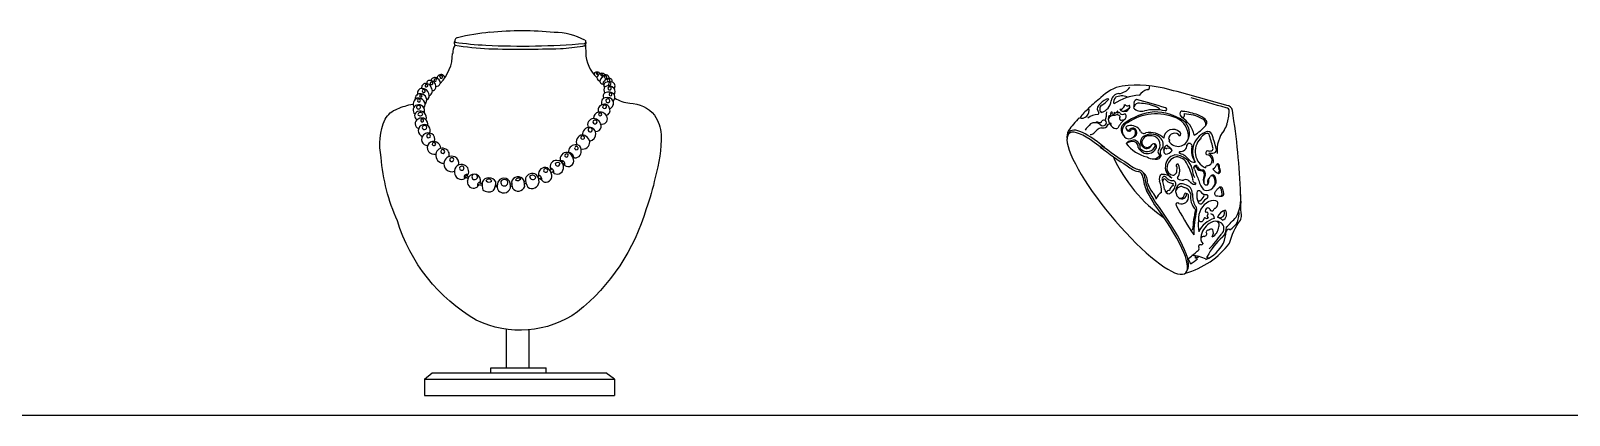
# Model space of a CAD drawing. Header units: inches. Extents: x 8.4 to 50.9, y 14.4 to 39.2.
# Drawn here: x 14.775 to 16.184, y 29.566 to 29.918 of the extents above; entities that cross this region are included whole.
import ezdxf

# ---------------------------------------------------------------- set-up
doc = ezdxf.new("R2010")
doc.units = ezdxf.units.IN
doc.header["$MEASUREMENT"] = 0
doc.layers.add('02', color=2, linetype='Continuous')
doc.layers.add('1', color=1, linetype='Continuous')

msp = doc.modelspace()

# ---------------------------------------------------------------- linework, layer by layer
at = {"layer": '02'}
for p, q in [((15.2106, 29.6443), (15.2106, 29.6091)), ((15.2315, 29.6091), (15.2315, 29.6438)), ((15.1965, 29.6044), (15.1965, 29.6091)), ((15.1965, 29.6091), (15.2471, 29.6091)), ((15.2471, 29.6044), (15.2471, 29.6091)), ((15.1356, 29.5986), (15.1428, 29.6044)), ((15.1356, 29.5986), (15.1356, 29.5835)), ((15.1356, 29.5986), (15.3096, 29.5986)), ((15.1428, 29.6044), (15.3018, 29.6044)), ((15.3096, 29.5986), (15.3018, 29.6044)), ((15.3096, 29.5986), (15.3096, 29.5835)), ((15.1356, 29.5835), (15.3096, 29.5835))]:
    msp.add_line(p, q, dxfattribs=at)
for points in [[(15.8325, 29.6958, 0.165493), (15.8728, 29.7233, -0.092424), (15.8827, 29.7442, 0.130966), (15.8837, 29.7491, -0.066069), (15.8833, 29.7584, 0.031737), (15.883, 29.768, 0.030999), (15.8754, 29.8449, 0.33222), (15.8704, 29.8495, 0.002494), (15.8183, 29.8639, 0.093934), (15.7744, 29.8673, 0.152293), (15.7551, 29.8567, 0.023326), (15.7437, 29.847)], [(15.3099, 29.8562, 0.109208), (15.3236, 29.8515, -0.221467), (15.3464, 29.8405, -0.134585), (15.3525, 29.8229, -0.072987), (15.3469, 29.7835, -0.040026), (15.3386, 29.7546, -0.153338), (15.2759, 29.6602, -0.274092), (15.1831, 29.6528, -0.189333), (15.1109, 29.7437, -0.084471), (15.096, 29.8019, -0.146306), (15.0996, 29.8368, -0.179559), (15.1109, 29.8463, -0.071512), (15.1252, 29.8506)], [(15.7351, 29.8382, 0.023823), (15.7253, 29.8264, 0.132086), (15.724, 29.8185)]]:
    msp.add_lwpolyline(points, format="xyb", dxfattribs=at)
for points in [[(15.8606, 29.7664), (15.8601, 29.767), (15.8597, 29.7675), (15.8594, 29.7681), (15.8593, 29.7686), (15.8593, 29.7691), (15.8595, 29.7695), (15.8597, 29.77), (15.8599, 29.7705), (15.8603, 29.771), (15.8607, 29.7715), (15.8611, 29.772), (15.8615, 29.7725), (15.8619, 29.773), (15.8623, 29.7734), (15.8627, 29.7738), (15.8631, 29.7741), (15.8634, 29.7744), (15.8637, 29.7746), (15.864, 29.7748), (15.8642, 29.7749), (15.8644, 29.775), (15.8646, 29.775), (15.8648, 29.775), (15.865, 29.775), (15.8652, 29.7749), (15.8653, 29.7748), (15.8655, 29.7746), (15.8657, 29.7744), (15.8658, 29.7742), (15.866, 29.7739), (15.8662, 29.7736), (15.8663, 29.7732), (15.8665, 29.7727), (15.8667, 29.7722), (15.8668, 29.7716), (15.8669, 29.771), (15.867, 29.7705), (15.8671, 29.7699), (15.8672, 29.7694), (15.8673, 29.7689), (15.8673, 29.7684), (15.8673, 29.7681), (15.8673, 29.7677), (15.8672, 29.7674), (15.8671, 29.7672), (15.867, 29.7669), (15.8668, 29.7667), (15.8666, 29.7665), (15.8664, 29.7663), (15.8661, 29.7662), (15.8656, 29.766), (15.8651, 29.766), (15.8643, 29.766), (15.8634, 29.766), (15.8621, 29.7662), (15.8606, 29.7664)], [(15.8638, 29.7746), (15.864, 29.7745), (15.8641, 29.7743), (15.8643, 29.7741), (15.8645, 29.7738), (15.8646, 29.7734), (15.8648, 29.773), (15.865, 29.7726), (15.8651, 29.772), (15.8652, 29.7715), (15.8654, 29.7709), (15.8655, 29.7703), (15.8656, 29.7698), (15.8657, 29.7692), (15.8657, 29.7687), (15.8658, 29.7683), (15.8658, 29.7679), (15.8657, 29.7676), (15.8657, 29.7673), (15.8656, 29.767), (15.8654, 29.7668), (15.8653, 29.7666), (15.8651, 29.7664), (15.8648, 29.7662), (15.8645, 29.766), (15.8645, 29.766)]]:
    msp.add_lwpolyline(points, dxfattribs=at)
for centre, radius, start, end in [((15.1721, 29.8983), 0.0106, 143.7864, 186.1449), ((15.1667, 29.9066), 0.00376, 151.1635, 211.5853), ((15.1665, 29.9084), 0.00313, 99.1378, 199.2936), ((15.2136, 30.2434), 0.3425, 261.5892, 266.84), ((15.2138, 30.294), 0.3899, 262.5964, 266.7924), ((15.2161, 29.7046), 0.2129, 95.5038, 103.611), ((15.2251, 30.5829), 0.679, 267.208, 274.8368), ((15.2251, 29.6239), 0.294, 84.2539, 95.7461), ((15.2531, 29.8517), 0.0648, 62.9032, 88.7316), ((15.2807, 29.9069), 0.00302, 271.3006, 19.5563), ((15.2819, 29.9079), 0.00166, 286.3365, 61.6379), ((15.4902, 29.91), 0.2071, 181.3421, 183.3484), ((15.1219, 29.8973), 0.0395, 315.6796, 359.8442), ((15.2242, 31.3908), 1.4897, 268.8669, 271.3848), ((15.2429, 30.1495), 0.2485, 273.9934, 278.767), ((15.3147, 29.8981), 0.0313, 180.2, 227.4936), ((15.1509, 29.8741), 0.00372, 66.6526, 174.4546), ((15.151, 29.8755), 0.0014, 27.3218, 188.8646), ((15.1513, 29.8747), 0.00298, 353.9666, 68.5927), ((15.2927, 29.8783), 0.00176, 138.3996, 206.5556), ((15.2939, 29.8754), 0.0047, 67.9595, 121.3684), ((15.2937, 29.8787), 0.00071, 24.3438, 178.8264), ((15.2937, 29.8788), 0.000694, 187.7615, 15.4087), ((15.2984, 29.8741), 0.00491, 106.9234, 169.2105), ((15.2939, 29.8778), 0.0026, 16.2616, 49.3889), ((15.3037, 29.8703), 0.00751, 109.0232, 169.6057), ((15.2978, 29.8773), 0.000941, 31.5219, 175.4532), ((15.2978, 29.8776), 0.000895, 195.2584, 11.7167), ((15.2982, 29.8754), 0.00361, 33.847, 110.3489), ((15.3015, 29.8754), 0.00122, 34.1247, 193.7736), ((15.3018, 29.8744), 0.00306, 0.5843, 100.4179), ((15.1333, 29.8611), 0.00388, 89.1035, 197.9238), ((15.1368, 29.866), 0.00368, 91.3731, 196.9218), ((15.1341, 29.8593), 0.00568, 10.148, 97.1175), ((15.1351, 29.8628), 0.00136, 20.9879, 182.8858), ((15.1351, 29.8627), 0.00138, 178.6454, 25.2282), ((15.1376, 29.8674), 0.00129, 21.8814, 172.072), ((15.1375, 29.8677), 0.00124, 184.9166, 9.0369), ((15.1364, 29.8638), 0.00592, 20.7551, 86.7186), ((15.1404, 29.8697), 0.00272, 68.3343, 183.1811), ((15.138, 29.8629), 0.00496, 295.1344, 37.163), ((15.1422, 29.8697), 0.00131, 6.1326, 167.1386), ((15.1422, 29.8699), 0.00129, 176.4836, 356.7875), ((15.1449, 29.8715), 0.00352, 66.3995, 168.7656), ((15.1407, 29.8668), 0.00547, 346.6403, 81.6428), ((15.1428, 29.8661), 0.00322, 272.5461, 350.1231), ((15.1456, 29.8727), 0.00104, 160.9267, 2.0222), ((15.1456, 29.8728), 0.00103, 358.2197, 164.7293), ((15.146, 29.8713), 0.00452, 271.1105, 338.2046), ((15.1448, 29.8695), 0.00547, 1.3577, 73.662), ((15.1509, 29.8758), 0.00138, 202.573, 13.6133), ((15.2974, 29.8754), 0.00386, 186.4002, 252.9491), ((15.2987, 29.8716), 0.00241, 178.0693, 281.561), ((15.3014, 29.8696), 0.00226, 150.3288, 225.5919), ((15.3065, 29.8664), 0.00829, 110.6801, 148.2295), ((15.3026, 29.868), 0.00273, 116.6377, 222.1003), ((15.3041, 29.8638), 0.00425, 138.2961, 222.8278), ((15.3015, 29.8756), 0.0012, 202.835, 25.0633), ((15.3042, 29.861), 0.00652, 36.6835, 120.1077), ((15.3053, 29.8602), 0.0109, 78.1151, 110.8836), ((15.3042, 29.8724), 0.00122, 27.0437, 173.5533), ((15.3042, 29.8726), 0.00119, 179.1859, 21.4111), ((15.3048, 29.8717), 0.00276, 344.411, 117.2768), ((15.3052, 29.8648), 0.00174, 23.339, 159.7553), ((15.3052, 29.8653), 0.00162, 177.8908, 5.2035), ((15.3054, 29.8688), 0.0014, 29.2771, 160.1144), ((15.3053, 29.8694), 0.00128, 182.3768, 7.0147), ((15.3062, 29.8672), 0.00398, 325.6164, 70.2607), ((15.3039, 29.8618), 0.00633, 336.3042, 29.5393), ((15.7698, 29.8747), 0.0145, 277.0567, 323.6941), ((15.8032, 29.8489), 0.0163, 111.116, 143.1259), ((15.7977, 29.8661), 0.002, 258.7337, 18.8414), ((15.131, 29.8506), 0.00573, 108.7849, 209.887), ((15.1301, 29.8452), 0.0048, 105.7511, 229.2291), ((15.1316, 29.856), 0.00427, 75.9158, 193.4356), ((15.1303, 29.8476), 0.00193, 17.0139, 178.1659), ((15.1303, 29.8481), 0.00192, 193.862, 1.3178), ((15.1304, 29.8447), 0.0054, 340.0537, 107.6369), ((15.1305, 29.8505), 0.00571, 324.9492, 104.0251), ((15.1306, 29.854), 0.00142, 7.3277, 172.6723), ((15.1306, 29.8541), 0.00141, 179.4508, 0.5492), ((15.1324, 29.8582), 0.00124, 359.0578, 171.6142), ((15.1324, 29.8585), 0.00125, 184.3154, 346.3566), ((15.132, 29.8545), 0.00576, 316.715, 83.7561), ((15.1356, 29.8584), 0.00451, 299.3506, 24.935), ((15.2998, 29.8452), 0.00508, 108.7984, 201.6873), ((15.3022, 29.8521), 0.00456, 105.4896, 208.091), ((15.3005, 29.8458), 0.00482, 8.9367, 118.3411), ((15.3006, 29.8479), 0.00192, 354.841, 185.159), ((15.3021, 29.8582), 0.00291, 111.9204, 225.9535), ((15.3043, 29.8547), 0.00706, 40.0021, 118.1269), ((15.303, 29.8508), 0.00605, 25.8826, 108.839), ((15.3037, 29.8536), 0.00208, 42.1401, 167.8786), ((15.3036, 29.854), 0.00192, 179.425, 30.5937), ((15.3061, 29.8595), 0.00135, 15.7417, 168.0743), ((15.3061, 29.8596), 0.00132, 173.4809, 10.3352), ((15.3035, 29.8515), 0.00527, 289.2574, 21.9101), ((15.3043, 29.8575), 0.00574, 315.7252, 18.3536), ((15.7567, 29.8463), 0.00494, 137.0977, 225.1077), ((15.7729, 29.8318), 0.0267, 118.7524, 137.9859), ((15.7581, 29.8462), 0.00419, 123.2557, 227.588), ((15.7523, 29.8549), 0.0122, 284.4421, 354.6529), ((15.7455, 29.8684), 0.0213, 299.0528, 322.0969), ((15.7612, 29.853), 0.00251, 63.4589, 116.5411), ((15.7719, 29.8527), 0.00759, 92.8371, 171.5513), ((15.7734, 29.8526), 0.00668, 139.916, 194.627), ((15.7935, 29.8104), 0.0485, 94.0234, 123.2953), ((15.7742, 29.8439), 0.0143, 70.1392, 114.4839), ((15.7726, 29.8501), 0.00416, 265.1852, 4.7613), ((15.7732, 29.8548), 0.0107, 277.2568, 322.5298), ((15.7793, 29.8521), 0.003, 213.5166, 306.3804), ((15.7797, 29.8483), 0.00191, 289.3362, 46.1119), ((15.7835, 29.8492), 0.00215, 305.4177, 28.2907), ((15.789, 29.8514), 0.00382, 113.0647, 198.3462), ((15.7898, 29.847), 0.00466, 82.6369, 165.2433), ((15.7154, 29.5543), 0.3091, 71.3683, 76.5068), ((15.7876, 29.8012), 0.0504, 70.3146, 86.7251), ((15.7959, 29.8273), 0.0231, 56.1465, 68.0325), ((15.5306, 28.7195), 1.1776, 73.2597, 74.8778), ((15.1308, 29.84), 0.00413, 109.4856, 241.4234), ((15.1317, 29.8328), 0.00462, 113.3546, 254.5228), ((15.1316, 29.8385), 0.00588, 338.256, 111.9592), ((15.1321, 29.8403), 0.00271, 36.7896, 161.3322), ((15.1318, 29.8425), 0.00259, 211.3275, 346.7944), ((15.133, 29.8321), 0.00586, 348.4272, 122.4902), ((15.1336, 29.8357), 0.0014, 18.7945, 194.7823), ((15.1336, 29.8358), 0.0014, 198.1375, 15.4393), ((15.2908, 29.8317), 0.0057, 94.0365, 203.2756), ((15.2919, 29.8345), 0.00198, 157.1109, 346.8416), ((15.2918, 29.834), 0.0021, 2.155, 141.7975), ((15.2959, 29.8379), 0.00549, 98.3785, 184.8914), ((15.2902, 29.8302), 0.00722, 355.8805, 88.2722), ((15.2964, 29.8365), 0.00696, 16.8089, 100.432), ((15.2966, 29.841), 0.00158, 16.8247, 166.4463), ((15.2966, 29.8415), 0.00153, 184.4347, 358.8363), ((15.2984, 29.8372), 0.00484, 254.3989, 14.8023), ((15.3006, 29.8489), 0.00223, 210.8502, 329.1498), ((15.3014, 29.8448), 0.00424, 278.3469, 24.2371), ((15.7375, 29.8445), 0.00673, 249.4494, 21.3982), ((15.7534, 29.8292), 0.0195, 118.959, 153.4244), ((15.7521, 29.8274), 0.0138, 89.9311, 130.4059), ((15.7517, 29.8319), 0.00239, 60.7904, 133.3558), ((15.7522, 29.8424), 0.00109, 265.8103, 26.7601), ((15.7538, 29.836), 0.00222, 247.304, 342.4159), ((15.7577, 29.8329), 0.00305, 59.8623, 127.2946), ((15.715, 29.8462), 0.0455, 346.5225, 356.9434), ((15.7576, 29.8336), 0.00258, 309.9253, 50.0747), ((15.7667, 29.835), 0.00536, 76.6061, 159.1079), ((15.7679, 29.8368), 0.00624, 146.2258, 210.7827), ((15.7631, 29.8413), 0.00112, 249.1114, 55.05), ((15.7649, 29.8422), 0.00109, 49.0023, 176.4615), ((15.7656, 29.8424), 0.000585, 90.3235, 258.2443), ((15.7664, 29.8426), 0.00126, 218.4245, 28.9062), ((15.7685, 29.8438), 0.00113, 209.566, 354.4812), ((15.7699, 29.8377), 0.00321, 26.8966, 128.0685), ((15.7701, 29.8437), 0.000425, 9.6442, 202.2183), ((15.7706, 29.8432), 0.000541, 103.2754, 287.8003), ((15.7923, 29.8178), 0.0244, 128.3238, 153.5267), ((15.7716, 29.8417), 0.00126, 25.234, 127.5364), ((15.7737, 29.8377), 0.00175, 121.2017, 306.2278), ((15.7758, 29.8481), 0.00411, 211.539, 292.0944), ((15.7751, 29.8449), 0.00365, 227.9945, 301.3511), ((15.7747, 29.8355), 0.000757, 359.4169, 87.9559), ((15.8084, 29.7909), 0.0528, 95.1457, 126.5574), ((15.7752, 29.8394), 0.00307, 309.8776, 52.8857), ((15.7778, 29.8468), 0.00259, 259.3983, 352.6057), ((15.8058, 29.7945), 0.0472, 67.354, 123.9815), ((15.792, 29.8537), 0.0096, 220.8919, 287.6584), ((15.8044, 29.8029), 0.0427, 77.0863, 102.908), ((15.804, 29.796), 0.0475, 55.5308, 90.3925), ((15.8054, 29.846), 0.00344, 350.6264, 7.6982), ((15.814, 29.8459), 0.00134, 267.8453, 84.257), ((15.8166, 29.821), 0.0186, 356.1756, 66.6219), ((15.8317, 29.8419), 0.00428, 166.5095, 228.422), ((15.8292, 29.8426), 0.00168, 56.7784, 167.4553), ((15.8296, 29.8405), 0.00196, 247.4996, 35.8681), ((15.8154, 29.8169), 0.0256, 11.9763, 58.2754), ((15.8242, 29.787), 0.0573, 69.9454, 84.0624), ((15.8224, 29.8243), 0.0138, 330.6253, 52.2724), ((15.8301, 29.8039), 0.0378, 61.9043, 88.2928), ((15.8359, 29.8202), 0.0221, 47.8563, 68.7732), ((15.8461, 29.8325), 0.00509, 343.4726, 69.7003), ((15.8484, 29.8337), 0.00367, 316.1671, 52.1773), ((15.8699, 29.8446), 0.0026, 352.5697, 93.0785), ((15.8265, 29.8461), 0.046, 342.7922, 357.6178), ((15.1357, 29.8263), 0.00563, 105.1738, 250.5737), ((15.1387, 29.8183), 0.00562, 131.9198, 268.405), ((15.1357, 29.829), 0.00212, 16.4261, 170.5482), ((15.1357, 29.8294), 0.00207, 182.7401, 4.2343), ((15.1356, 29.8265), 0.00543, 335.939, 105.1358), ((15.1393, 29.8184), 0.00594, 339.5645, 137.2898), ((15.1395, 29.8214), 0.00177, 32.6479, 190.0015), ((15.1394, 29.8216), 0.00173, 197.8446, 24.8049), ((15.281, 29.8162), 0.00635, 95.867, 208.1444), ((15.2805, 29.8197), 0.00178, 349.9317, 192.9307), ((15.287, 29.8229), 0.00668, 91.2701, 183.5883), ((15.2794, 29.8149), 0.00769, 10.5856, 83.5778), ((15.2874, 29.8269), 0.00204, 354.3581, 158.1859), ((15.2875, 29.8272), 0.002, 166.8169, 351.369), ((15.2867, 29.8238), 0.00579, 0.812, 88.6361), ((15.2856, 29.8235), 0.00691, 281.1423, 3.4853), ((15.2926, 29.8305), 0.00488, 265.0069, 350.7317), ((15.773, 29.8031), 0.0402, 132.8795, 143.9622), ((15.7452, 29.8277), 0.0049, 271.1241, 311.8422), ((15.7496, 29.826), 0.00768, 51.885, 121.185), ((15.7609, 29.8142), 0.0158, 109.4873, 141.6838), ((15.757, 29.8344), 0.00355, 221.6512, 309.0865), ((15.7571, 29.8338), 0.00496, 252.4923, 310.556), ((15.7629, 29.8297), 0.00262, 75.0062, 171.3598), ((15.7613, 29.8279), 0.00585, 59.0122, 77.4218), ((15.7639, 29.8326), 0.000498, 234.4268, 35.5196), ((15.7697, 29.8348), 0.00662, 203.2996, 261.9891), ((15.7693, 29.8297), 0.00156, 251.457, 319.3598), ((15.7805, 29.8272), 0.00707, 120.4451, 223.1975), ((15.783, 29.826), 0.00844, 114.8547, 205.3399), ((15.7808, 29.8249), 0.00596, 204.9, 6.4894), ((15.78, 29.8287), 0.00212, 81.0372, 220.062), ((15.78, 29.8291), 0.00219, 190.1792, 313.0623), ((15.7807, 29.8286), 0.00265, 208.4453, 329.3533), ((15.7826, 29.8213), 0.00982, 28.4024, 105.2521), ((15.7843, 29.8248), 0.00381, 57.1638, 135.8638), ((15.7844, 29.8255), 0.00228, 2.0646, 129.2934), ((15.7837, 29.8246), 0.00429, 284.2703, 52.577), ((15.7944, 29.8273), 0.00344, 201.7827, 300.7671), ((15.7972, 29.8161), 0.00592, 108.0945, 238.7295), ((15.7989, 29.8154), 0.00634, 84.8967, 183.0158), ((15.8011, 29.8115), 0.0117, 38.7422, 119.2708), ((15.7998, 29.8066), 0.0181, 45.3285, 101.5866), ((15.8007, 29.8132), 0.00864, 326.5, 98.6694), ((15.8212, 29.8189), 0.00867, 45.8103, 176.3213), ((15.8225, 29.8184), 0.00565, 32.0925, 177.1948), ((15.826, 29.8233), 0.00225, 306.4672, 55.6678), ((15.8583, 29.8071), 0.0194, 108.0347, 209.7771), ((15.8146, 29.8639), 0.0491, 301.8781, 317.9304), ((15.8458, 29.82), 0.00118, 280.4704, 14.2427), ((15.8538, 29.8157), 0.00825, 101.2067, 146.124), ((15.8528, 29.8215), 0.0041, 23.9281, 108.1866), ((15.8528, 29.8227), 0.00129, 15.3704, 116.0607), ((15.6549, 29.758), 0.2095, 14.6333, 18.0852), ((15.7218, 29.7758), 0.1429, 13.855, 19.3489), ((15.8906, 29.8084), 0.0292, 141.4806, 185.7113), ((15.8471, 29.8394), 0.0244, 328.0851, 343.5839), ((15.1444, 29.8108), 0.00613, 140.1644, 287.5096), ((15.1441, 29.8098), 0.0066, 1.9164, 132.2039), ((15.1445, 29.8139), 0.00163, 27.5813, 185.2802), ((15.1444, 29.8142), 0.0016, 194.221, 18.6405), ((15.1521, 29.8043), 0.00594, 69.3182, 173.7078), ((15.1525, 29.8071), 0.00189, 28.6628, 172.3659), ((15.1525, 29.8073), 0.00184, 178.32, 22.7087), ((15.1528, 29.8044), 0.00563, 341.5112, 75.4722), ((15.2659, 29.8005), 0.00592, 82.8134, 197.1943), ((15.2646, 29.799), 0.00765, 7.2907, 74.2928), ((15.2742, 29.8067), 0.00679, 94.9024, 184.6043), ((15.2677, 29.8017), 0.00443, 13.0547, 93.6736), ((15.2739, 29.8069), 0.00536, 244.9418, 11.3049), ((15.2748, 29.8103), 0.00164, 344.016, 162.0223), ((15.2748, 29.8105), 0.00165, 170.6775, 335.3609), ((15.2744, 29.8087), 0.00483, 351.1403, 98.8956), ((15.2805, 29.8208), 0.00222, 219.6228, 323.2396), ((15.2808, 29.8158), 0.00625, 254.2524, 3.9049), ((15.9401, 30.0523), 0.3042, 232.3732, 238.0502), ((15.941, 30.0541), 0.3042, 232.3732, 238.0502), ((15.7827, 29.812), 0.00508, 92.5619, 149.7482), ((15.7839, 29.807), 0.0094, 79.0911, 126.6019), ((15.8045, 29.8343), 0.0328, 216.947, 257.1907), ((15.7851, 29.8115), 0.00619, 76.2011, 115.2095), ((15.7842, 29.8114), 0.00501, 354.3429, 73.0867), ((15.7845, 29.8111), 0.00668, 351.0095, 71.8973), ((15.7976, 29.8145), 0.00911, 202.9173, 334.3179), ((15.7973, 29.8153), 0.0081, 219.937, 327.284), ((15.7973, 29.8159), 0.00489, 189.0364, 329.9273), ((15.7971, 29.8147), 0.00471, 231.5185, 343.9645), ((15.8035, 29.8117), 0.00259, 332.2956, 139.3818), ((15.8031, 29.8125), 0.00191, 304.3082, 75.2515), ((15.8095, 29.8069), 0.00227, 135.0009, 222.0587), ((15.8141, 29.8062), 0.00496, 155.2382, 217.1135), ((15.8047, 29.8138), 0.00743, 311.7477, 42.2993), ((15.8159, 29.8089), 0.00352, 122.8246, 202.3429), ((15.8161, 29.8076), 0.00347, 120.9821, 235.8763), ((15.8153, 29.8115), 0.00137, 21.4931, 164.5269), ((15.8136, 29.8129), 0.00825, 274.1718, 325.2719), ((15.8151, 29.8108), 0.000844, 198.0494, 298.3849), ((15.8168, 29.8062), 0.0041, 30.0581, 108.0306), ((15.8123, 29.804), 0.00903, 27.5862, 61.8795), ((15.817, 29.8176), 0.00108, 290.1565, 95.8561), ((15.8257, 29.8217), 0.00972, 211.5123, 348.3971), ((15.8279, 29.8064), 0.00117, 130.1871, 249.8471), ((15.8282, 29.8127), 0.00545, 259.0981, 4.8231), ((15.8359, 29.8123), 0.00244, 62.4179, 159.0912), ((15.8364, 29.8124), 0.00212, 337.9939, 73.2523), ((15.8555, 29.808), 0.0175, 168.1236, 216.8048), ((15.8578, 29.8073), 0.0165, 135.4789, 244.9011), ((15.8529, 29.806), 0.0019, 88.4278, 242.8361), ((15.8548, 29.8153), 0.0076, 255.7531, 282.339), ((15.8548, 29.8323), 0.0266, 267.7416, 278.6122), ((15.8555, 29.8099), 0.00226, 294.4324, 25.3901), ((15.8578, 29.8088), 0.00295, 289.6299, 25.3734), ((15.1531, 29.8036), 0.00702, 169.3975, 271.5935), ((15.1605, 29.7959), 0.00715, 163.295, 291.1386), ((15.1605, 29.7957), 0.00722, 66.3877, 162.041), ((15.1607, 29.7997), 0.00195, 38.733, 178.1154), ((15.1606, 29.8), 0.00186, 188.0349, 28.8136), ((15.1694, 29.789), 0.00639, 63.2978, 189.2885), ((15.1613, 29.7968), 0.00592, 340.7529, 69.2893), ((15.1698, 29.7917), 0.00212, 11.3406, 175.5499), ((15.1698, 29.7922), 0.00211, 190.2864, 356.6041), ((15.1698, 29.7888), 0.00642, 332.8721, 66.9721), ((15.2461, 29.7867), 0.00597, 68.7464, 191.2309), ((15.2431, 29.7846), 0.00922, 5.6966, 55.9033), ((15.2564, 29.7935), 0.00561, 70.0023, 190.435), ((15.2489, 29.7872), 0.00559, 359.2143, 68.9108), ((15.2646, 29.7979), 0.0148, 201.6062, 209.0315), ((15.2571, 29.7924), 0.00586, 243.2605, 7.597), ((15.2576, 29.7947), 0.00256, 30.9611, 144.3672), ((15.2576, 29.7961), 0.00214, 175.7294, 359.5989), ((15.258, 29.7938), 0.00496, 352.7623, 86.0115), ((15.2612, 29.7957), 0.00316, 336.6597, 106.7404), ((15.3115, 29.8406), 0.0661, 219.2134, 220.7369), ((15.201, 29.8742), 0.0977, 308.1676, 309.1874), ((15.2055, 29.8647), 0.0896, 309.5919, 310.8659), ((15.2656, 29.7981), 0.00393, 219.5242, 246.6645), ((15.2658, 29.8034), 0.00174, 17.1967, 174.5081), ((15.2657, 29.8039), 0.00171, 190.2833, 1.4214), ((15.2672, 29.7986), 0.00517, 232.9927, 15.4961), ((15.201, 29.8742), 0.0977, 314.6718, 315.166), ((15.2055, 29.8647), 0.0896, 316.8636, 317.4454), ((15.268, 29.7995), 0.00513, 24.5157, 38.3754), ((15.8926, 29.8599), 0.1387, 204.3432, 235.1355), ((15.7953, 29.8121), 0.0241, 227.9806, 255.2389), ((15.7962, 29.8139), 0.0241, 227.9806, 255.2389), ((15.8025, 29.8088), 0.00834, 231.3065, 323.9694), ((15.8056, 29.8051), 0.00497, 246.5106, 338.1471), ((15.811, 29.807), 0.00355, 207.1301, 239.6503), ((15.8253, 29.7933), 0.0112, 106.2805, 177.8414), ((15.8247, 29.7926), 0.0107, 173.9159, 243.7326), ((15.8262, 29.7919), 0.0107, 102.0253, 181.0151), ((15.8219, 29.7918), 0.00641, 178.6635, 260.4551), ((15.8227, 29.7878), 0.0163, 11.4424, 92.0517), ((15.8235, 29.791), 0.0115, 23.3417, 87.6912), ((15.8251, 29.7946), 0.00113, 17.3061, 189.4547), ((15.8193, 29.7915), 0.00551, 347.2631, 32.6077), ((15.8164, 29.7899), 0.0109, 324.0453, 27.6163), ((15.8233, 29.7903), 0.0156, 36.4559, 74.3718), ((15.797, 29.7737), 0.043, 11.1438, 30.4897), ((15.8402, 29.8029), 0.0055, 216.8642, 283.1081), ((15.8419, 29.7928), 0.00176, 17.556, 185.3666), ((15.8414, 29.7923), 0.00132, 6.1489, 167.6687), ((15.8344, 29.7897), 0.00643, 8.6093, 27.0596), ((15.8471, 29.7945), 0.00484, 204.5414, 276.0149), ((15.8479, 29.7953), 0.00484, 204.5414, 276.0149), ((15.8522, 29.7926), 0.00146, 90.5069, 192.1213), ((15.8517, 29.7992), 0.00515, 275.9188, 86.0586), ((15.8504, 29.7988), 0.00765, 342.17, 63.8459), ((15.8525, 29.7994), 0.00962, 304.4283, 336.2024), ((15.8617, 29.7943), 0.00097, 64.4048, 124.8985), ((15.8621, 29.7952), 0.000874, 3.7533, 156.2024), ((15.8804, 29.7964), 0.0183, 183.7533, 202.4346), ((15.8804, 29.7964), 0.0174, 183.7533, 202.4346), ((15.1697, 29.7883), 0.00655, 183.1477, 297.9312), ((15.1742, 29.7841), 0.00218, 53.2969, 227.0568), ((15.1802, 29.7924), 0.0108, 222.7202, 245.1785), ((15.1696, 29.788), 0.00624, 299.7907, 314.5055), ((15.1778, 29.7895), 0.00562, 216.9971, 255.823), ((15.1696, 29.788), 0.00624, 328.2647, 340.563), ((15.1806, 29.7793), 0.00565, 174.3227, 295.7269), ((15.1838, 29.7791), 0.00889, 149.4018, 175.5265), ((15.1812, 29.7807), 0.00586, 346.5984, 149.1434), ((15.1817, 29.784), 0.00257, 100.7438, 63.5267), ((15.1871, 29.7764), 0.00295, 93.8183, 201.2068), ((15.1889, 29.7876), 0.00941, 248.6164, 267.4295), ((15.1772, 29.7827), 0.0103, 335.9595, 340.8828), ((15.2072, 29.7772), 0.0188, 173.6533, 196.151), ((15.1948, 29.7764), 0.0068, 25.6408, 155.3297), ((15.1946, 29.7793), 0.00276, 14.6884, 158.8966), ((15.1949, 29.7835), 0.00427, 228.8344, 304.7507), ((15.1906, 29.778), 0.0104, 319.4803, 7.6417), ((15.2174, 29.7751), 0.0151, 167.4692, 188.1229), ((15.2084, 29.7769), 0.00596, 12.5105, 165.4263), ((15.2088, 29.7789), 0.0032, 144.0301, 33.768), ((15.2088, 29.7771), 0.00443, 52.617, 125.181), ((15.1914, 29.775), 0.023, 357.6665, 8.0618), ((15.201, 29.8742), 0.0977, 277.8405, 278.6115), ((15.2213, 29.7782), 0.00595, 26.59, 169.3603), ((15.2588, 29.7821), 0.0434, 183.6364, 191.1449), ((15.2218, 29.78), 0.00287, 45.9618, 158.2972), ((15.2209, 29.7842), 0.00357, 240.217, 324.042), ((15.2056, 29.7749), 0.0219, 0.6665, 15.8955), ((15.201, 29.8742), 0.0977, 285.3627, 286.2447), ((15.2055, 29.8647), 0.0896, 284.0937, 285.0645), ((15.2346, 29.7801), 0.00691, 60.7017, 156.6512), ((15.2442, 29.7823), 0.016, 178.0679, 209.0893), ((15.234, 29.7801), 0.0067, 235.4819, 353.1424), ((15.2346, 29.7822), 0.00344, 26.9765, 138.9992), ((15.2349, 29.7844), 0.00287, 179.3924, 346.5834), ((15.2304, 29.7792), 0.0103, 0.4997, 42.7154), ((15.201, 29.8742), 0.0977, 293.0679, 294.3161), ((15.2395, 29.7819), 0.0037, 345.0226, 78.3498), ((15.2478, 29.7871), 0.00773, 191.2909, 196.6725), ((15.2055, 29.8647), 0.0896, 292.8357, 294.7196), ((15.2478, 29.7871), 0.00773, 215.1586, 232.0815), ((15.2574, 29.793), 0.0187, 219.9605, 225.2819), ((15.2467, 29.7848), 0.00565, 244.7039, 7.6808), ((15.2468, 29.7896), 0.00198, 11.5661, 178.5868), ((15.2467, 29.7902), 0.00203, 198.6776, 351.4753), ((15.201, 29.8742), 0.0977, 300.4908, 301.94), ((15.2055, 29.8647), 0.0896, 301.063, 302.811), ((15.2646, 29.7979), 0.0148, 218.3975, 226.5189), ((15.7883, 29.7838), 0.00509, 359.3654, 80.6611), ((15.7883, 29.7839), 0.00688, 352.6121, 75.2259), ((15.8374, 29.7894), 0.0443, 187.3865, 203.9258), ((15.787, 29.7798), 0.0106, 350.9799, 48.7047), ((15.8597, 29.7951), 0.0657, 190.5866, 199.4684), ((15.8378, 29.7952), 0.0437, 202.9435, 215.5406), ((15.813, 29.7822), 0.00472, 117.5736, 203.9318), ((15.7881, 29.7709), 0.0226, 357.0724, 24.3734), ((15.812, 29.7756), 0.0108, 42.6802, 96.2428), ((15.8132, 29.7824), 0.00207, 45.9359, 180.4225), ((15.7317, 29.7583), 0.0829, 9.8421, 16.8401), ((15.8132, 29.7807), 0.00145, 58.0768, 204.5656), ((15.8222, 29.7883), 0.0105, 217.6134, 255.4455), ((15.8204, 29.7877), 0.007, 213.6809, 275.605), ((15.8206, 29.7809), 0.00293, 250.5683, 283.7123), ((15.8204, 29.7898), 0.00432, 275.5224, 6.8025), ((15.8235, 29.7768), 0.00255, 150.3379, 200.8564), ((15.8205, 29.7776), 0.00324, 327.5894, 78.3766), ((15.8291, 29.7727), 0.00501, 56.9646, 154.898), ((15.826, 29.783), 0.000874, 144.0453, 241.1857), ((15.8301, 29.7904), 0.00934, 241.1857, 274.0455), ((15.8326, 29.7766), 0.00488, 35.4351, 112.7024), ((15.8406, 29.7821), 0.00478, 214.1562, 272.7565), ((15.8551, 29.7916), 0.0164, 181.9738, 209.3384), ((15.8417, 29.7813), 0.00271, 163.9781, 265.8227), ((16.0276, 29.86), 0.1993, 200.3477, 203.4312), ((15.8413, 29.7779), 0.000735, 230.9798, 68.4608), ((15.8594, 29.7833), 0.0149, 189.8842, 229.3549), ((15.8459, 29.786), 0.00405, 337.9718, 64.8642), ((15.8467, 29.7869), 0.00405, 337.9718, 64.8642), ((15.8571, 29.7808), 0.00836, 153.7068, 200.1979), ((15.8628, 29.7793), 0.0137, 153.9898, 183.5741), ((15.8515, 29.7792), 0.00258, 210.8319, 283.1557), ((15.8518, 29.7786), 0.00186, 279.5352, 7.5338), ((15.852, 29.7776), 0.000911, 279.1098, 22.1421), ((15.858, 29.7794), 0.00538, 151.8913, 194.9327), ((15.8512, 29.7854), 0.00406, 301.2955, 344.9132), ((15.8588, 29.7802), 0.00538, 155.6477, 194.9327), ((15.8566, 29.7825), 0.00238, 0.2249, 130.2655), ((15.852, 29.7862), 0.00406, 338.5874, 344.9132), ((15.8575, 29.7833), 0.00238, 0.2249, 130.2655), ((15.8526, 29.7792), 0.00717, 312.2656, 27.115), ((15.8581, 29.791), 0.000454, 112.5702, 247.4298), ((15.9086, 29.8489), 0.0772, 229.0434, 232.5248), ((15.8535, 29.7801), 0.00717, 312.2656, 27.115), ((15.8627, 29.789), 0.00175, 232.5248, 22.4346), ((15.8618, 29.7893), 0.00163, 262.9584, 2.9572), ((15.1821, 29.7767), 0.00266, 291.2369, 328.9655), ((15.1883, 29.7879), 0.0113, 249.2434, 270.7684), ((15.1772, 29.7827), 0.0103, 314.1422, 326.0778), ((15.1944, 29.7792), 0.00897, 234.231, 296.7803), ((15.2014, 29.7838), 0.00872, 264.8828, 276.1812), ((15.2017, 29.7821), 0.00561, 261.8303, 277.0147), ((15.2083, 29.7758), 0.00646, 206.2127, 343.7206), ((15.2055, 29.8647), 0.0896, 275.7484, 276.6637), ((15.2215, 29.7774), 0.00643, 215.31, 339.4529), ((15.0343, 29.3358), 0.8783, 28.8518, 29.7385), ((15.0352, 29.3376), 0.8783, 28.8518, 29.7385), ((15.7949, 29.7613), 0.0111, 12.6414, 48.9311), ((15.8158, 29.7604), 0.0107, 118.8067, 161.5296), ((15.8183, 29.7732), 0.00489, 187.7943, 261.1016), ((15.8173, 29.7693), 0.00235, 78.9782, 173.5237), ((15.8129, 29.7777), 0.0104, 296.086, 349.7164), ((15.8243, 29.7699), 0.00678, 116.7801, 165.3125), ((15.8285, 29.77), 0.00511, 52.666, 172.0325), ((15.8315, 29.7709), 0.00802, 150.4748, 211.6105), ((15.828, 29.7682), 0.00367, 204.7381, 357.8114), ((15.829, 29.7685), 0.00467, 202.0421, 331.9379), ((15.8289, 29.7658), 0.00653, 248.1657, 7.9279), ((15.83, 29.767), 0.00733, 8.4314, 77.2725), ((15.8325, 29.7681), 0.000874, 95.5541, 177.8114), ((15.8306, 29.7688), 0.00821, 357.6825, 81.3853), ((15.8326, 29.7673), 0.00166, 42.0808, 95.5541), ((15.8291, 29.7679), 0.00432, 337.8133, 5.9113), ((15.8338, 29.7669), 0.00152, 353.495, 106.085), ((15.8538, 29.7654), 0.0167, 170.794, 223.1869), ((15.8584, 29.7674), 0.0196, 176.983, 210.3841), ((15.8448, 29.7693), 0.00198, 45.673, 174.9985), ((15.8635, 29.7682), 0.0208, 176.5539, 202.2781), ((15.842, 29.7694), 0.00808, 296.2879, 337.5026), ((15.8509, 29.7735), 0.00562, 211.091, 282.1775), ((15.8572, 29.7544), 0.011, 114.5097, 150.2319), ((15.848, 29.767), 0.00153, 336.0404, 79.8734), ((15.8522, 29.7784), 0.00692, 249.1591, 319.3776), ((15.8507, 29.7659), 0.00243, 320.7656, 56.4816), ((15.853, 29.7793), 0.00692, 311.406, 319.3776), ((15.8463, 29.7646), 0.0369, 331.783, 5.2144), ((15.8253, 29.7586), 0.00156, 43.9647, 206.4201), ((16.1848, 29.9547), 0.4111, 208.6011, 213.0044), ((15.9839, 29.7245), 0.1454, 168.2938, 175.5791), ((15.9442, 29.7304), 0.1041, 167.3611, 179.7801), ((15.8385, 29.7544), 0.00425, 343.8045, 47.0672), ((15.8447, 29.7639), 0.00192, 235.7414, 296.8945), ((15.8623, 29.7455), 0.018, 117.5331, 184.1603), ((15.8461, 29.7613), 0.00209, 208.707, 316.6018), ((15.8533, 29.7529), 0.00275, 111.3729, 212.7399), ((15.8519, 29.7502), 0.00148, 319.3663, 127.4139), ((15.853, 29.7537), 0.00186, 16.5402, 112.5746), ((15.8578, 29.7552), 0.00722, 53.3264, 121.6261), ((15.8566, 29.7546), 0.00182, 191.6857, 328.0835), ((15.8551, 29.7462), 0.00384, 356.1747, 80.7848), ((15.8596, 29.7537), 0.00142, 89.4896, 180.457), ((15.8568, 29.7597), 0.00544, 300.8053, 13.5917), ((15.871, 29.7439), 0.00973, 102.1171, 160.7403), ((15.8642, 29.7506), 0.00402, 234.9909, 35.8717), ((15.8642, 29.7499), 0.00597, 292.8073, 36.2726), ((15.8646, 29.75), 0.0169, 300.6157, 10.1112), ((15.8378, 29.7363), 0.00141, 257.4259, 331.4568), ((15.8943, 29.7404), 0.0501, 175.7476, 187.7686), ((15.8479, 29.7459), 0.00365, 187.0869, 220.4603), ((15.8648, 29.7246), 0.0221, 105.3894, 155.8389), ((15.8467, 29.7456), 0.00254, 232.5381, 349.2753), ((15.8644, 29.7264), 0.018, 118.3698, 166.8157), ((15.8503, 29.7455), 0.00113, 76.311, 203.1635), ((15.8519, 29.7476), 0.0017, 215.2373, 338.4356), ((15.8534, 29.7481), 0.00116, 109.2785, 274.5204), ((15.856, 29.7336), 0.00256, 55.5168, 145.447), ((15.8602, 29.7355), 0.00795, 54.8709, 123.4456), ((15.8519, 29.739), 0.0111, 296.205, 356.7388), ((15.8509, 29.733), 0.00714, 326.1868, 22.6041), ((15.8595, 29.7398), 0.00379, 337.5465, 76.4396), ((15.8567, 29.733), 0.015, 49.1242, 69.8632), ((15.8611, 29.7366), 0.00663, 311.8167, 55.433), ((15.8568, 29.7377), 0.0131, 316.6752, 0.5472), ((15.7762, 29.8366), 0.1361, 313.4833, 318.9361), ((15.8718, 29.734), 0.00203, 45.8818, 172.2721), ((15.8462, 29.72), 0.00178, 71.5126, 212.6855), ((15.8538, 29.7278), 0.00735, 158.8657, 224.1483), ((15.8506, 29.7235), 0.00602, 98.5303, 133.6235), ((15.847, 29.7232), 0.00152, 260.5708, 340.765), ((15.8493, 29.732), 0.00267, 278.543, 32.8078), ((15.8382, 29.7384), 0.0327, 293.5333, 332.4972), ((15.8536, 29.7329), 0.00219, 83.0842, 164.2466), ((15.9064, 29.6829), 0.0609, 131.1479, 152.5232), ((15.7798, 29.791), 0.1042, 315.4943, 325.2769), ((15.8349, 29.7369), 0.035, 337.2082, 355.6715), ((15.7845, 29.7781), 0.0855, 305.8199, 313.4591), ((15.8304, 29.7037), 0.00656, 6.1579, 50.9785), ((15.8253, 29.7281), 0.0264, 296.1988, 313.1415), ((15.8374, 29.6817), 0.0302, 62.6108, 88.0205), ((15.8418, 29.7102), 0.000584, 22.201, 255.3739), ((15.8421, 29.7085), 0.00123, 16.032, 113.607), ((15.8431, 29.7121), 0.00187, 244.3191, 322.363), ((15.8431, 29.718), 0.00194, 275.728, 31.0992), ((15.8525, 29.7104), 0.000626, 105.7423, 6.927)]:
    msp.add_arc(centre, radius, start, end, dxfattribs=at)
for centre, start_param, end_param in [((15.7792, 29.7598), 5.38264, 10.805373), ((15.7801, 29.7617), 5.38264, 6.431476), ((15.7801, 29.7617), 9.47378, 10.805373)]:
    msp.add_ellipse(centre, major_axis=(-0.0533, 0.064), ratio=0.226065, start_param=start_param, end_param=end_param, dxfattribs=at)
at = {"layer": '1'}
msp.add_line((8.7087, 29.5655), (29.0349, 29.5655), dxfattribs=at)

doc.saveas('drawing.dxf')
